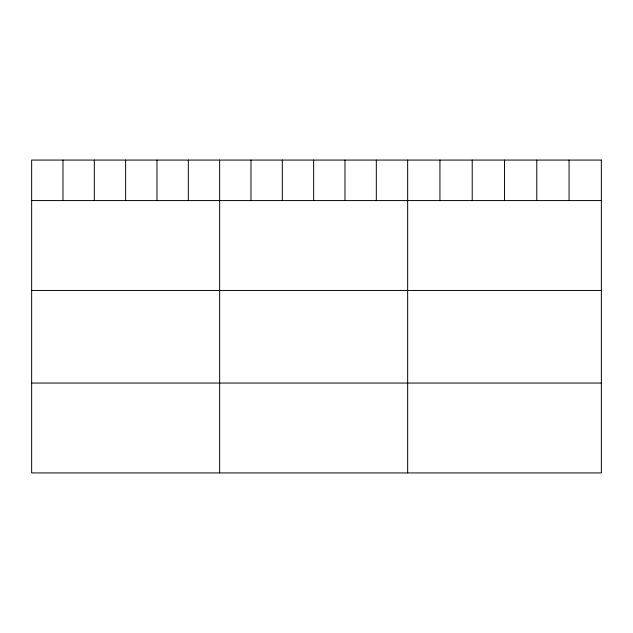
<?xml version="1.0" encoding="UTF-8"?>
<svg xmlns="http://www.w3.org/2000/svg" width="633" height="633" viewBox="0 0 633 633"><rect width="100%" height="100%" fill="white"/><g stroke="black" fill="none" stroke-linecap="round" stroke-linejoin="round"><path stroke-width="0.95" d="M31.65 200.574L601.35 200.574M31.65 290.452L601.35 290.452M31.65 383.052L601.35 383.052M569.067 160.07L569.067 200.574M536.784 160.07L536.784 200.574M504.501 160.07L504.501 200.574M472.218 160.07L472.218 200.574M439.935 160.07L439.935 200.574M407.652 160.07L407.652 472.93M376.319 160.07L376.319 200.574M344.985 160.07L344.985 200.574M313.651 160.07L313.651 200.574M282.318 160.07L282.318 200.574M250.984 160.07L250.984 200.574M219.651 160.07L219.651 472.93M188.317 160.07L188.317 200.574M156.984 160.07L156.984 200.574M125.651 160.07L125.651 200.574M94.317 160.07L94.317 200.574M62.983 160.07L62.983 200.574M601.35 160.07L31.65 160.07L31.65 472.93L601.35 472.93L601.35 160.07"/></g></svg>
